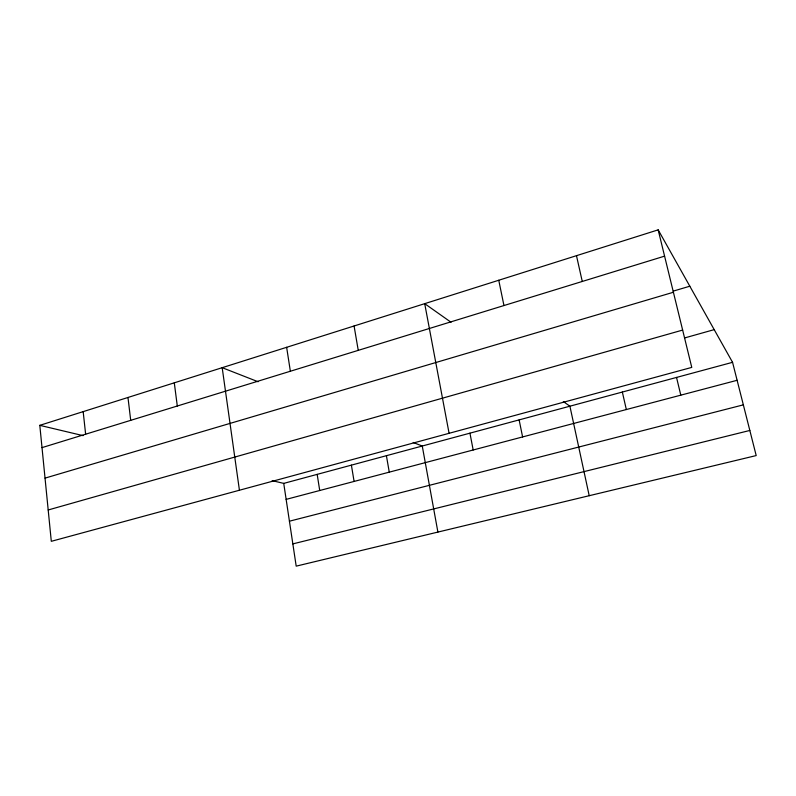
<?xml version="1.0" encoding="UTF-8"?>
<svg xmlns="http://www.w3.org/2000/svg" width="796" height="796" viewBox="0 0 796 796"><rect width="100%" height="100%" fill="white"/><g stroke="black" fill="none" stroke-linecap="round" stroke-linejoin="round"><path stroke-width="1.19" d="M658.163 229.855L691.764 367.404L51.302 541.32L39.8 425.343L658.163 229.855L732.559 362.319L756.2 455.571L296.192 566.145L283.734 483.391L272.162 480.645M42.009 447.621L664.59 256.143M673.257 291.117L689.814 286.212M45.034 478.127L673.406 292.251M48.198 509.977L682.65 330.071M684.709 337.922L714.201 329.634M283.734 483.391L732.559 362.319M286.142 499.381L737.116 380.289M289.426 521.201L743.345 404.856M292.838 543.897L749.832 430.457M39.8 425.343L83.092 435.641M258.093 381.742L222.184 367.682L239.427 490.236M413.204 442.476L422.258 446.029L437.9 532.086M451.043 322.261L424.706 303.664L449.083 433.303M563.329 401.552L569.906 406.189L589.209 495.709M676.53 377.423L680.799 395.164M622.343 392.05L626.333 409.542M576.483 255.675L582.264 281.466M498.754 280.252L503.958 305.545M519.131 419.89L522.604 436.934M469.939 433.163L473.182 449.989M386.408 455.7L389.264 472.147M354.081 325.992L358.25 350.359M351.394 465.143L354.091 481.441M317.176 474.376L319.723 490.515M286.64 347.305L290.361 371.235M174.294 382.826L177.299 406.01M127.977 397.463L130.703 420.338M83.172 411.631L85.63 434.198"/></g></svg>
